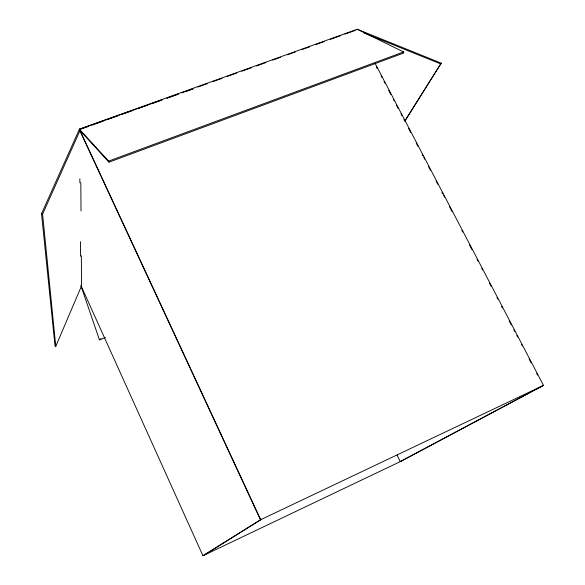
<?xml version="1.0" encoding="UTF-8"?>
<svg xmlns="http://www.w3.org/2000/svg" width="585" height="585" viewBox="0 0 585 585"><rect width="100%" height="100%" fill="white"/><g stroke="black" fill="none" stroke-linecap="round" stroke-linejoin="round"><path stroke-width="0.88" d="M404.995 120.993L441.214 63.158L357.252 29.25L79.392 129.205L41.52 213.722L55.034 346.079L55.765 346.357L81.556 285.853L81.344 255.703M55.765 346.357L42.595 214.139L80.065 130.44M357.011 29.776L357.252 29.25L403.606 51.955L403.738 53.001L108.942 162.177L80.021 130.543L79.392 129.205L161.913 99.955M405.259 120.218L441.214 63.158M80.84 285.356L202.944 555.75L260.669 519.685L79.392 129.205L80.438 129.614M203.741 555.355L261.546 519.29M542.134 386.049L400.272 461.609L397.054 455.064M400.718 461.404L543.48 385.383L375.029 63.246M202.944 555.75L400.93 461.294M543.48 385.383L260.493 519.794L79.787 130.506M100.949 338.854L99.26 339.549L99.472 339.885L105.388 337.443M88.854 126.272L79.399 129.673L79.392 129.205L108.62 161.109L403.606 51.955M92.291 125.036L103.465 121.015M106.901 119.779L118.075 115.757M121.512 114.521L132.685 110.499M137.841 108.642L147.296 105.241M152.458 103.384L161.913 99.984M167.069 98.126L178.242 94.112L167.069 98.126M181.679 92.869L192.853 88.854M198.008 86.997L207.463 83.596M212.618 81.739L222.073 78.339M227.229 76.481L236.684 73.081M241.839 71.224L251.294 67.823M256.457 65.966L265.912 62.566M272.786 60.087L280.522 57.308M287.396 54.829L295.132 52.05M302.006 49.571L309.743 46.793M315.761 44.628L324.353 41.535M330.371 39.37L340.682 35.656M344.982 34.113L355.292 30.398M186.842 91.114L192.86 88.986M41.52 213.722L42.595 214.139M363.658 32.811L440.922 64.014M376.462 66.982L377.31 68.599M381.113 75.874L381.961 77.491M384.074 81.534L384.923 83.158M388.725 90.434L390.839 94.477M393.376 99.333L394.224 100.949M396.337 104.993L398.027 108.225M400.988 113.885L401.829 115.501M403.942 119.545L404.791 121.168M408.593 128.444L410.707 132.488M416.206 143.003L417.895 146.235M422.129 154.323L422.97 155.939M423.818 157.555L424.659 159.178M428.469 166.454L430.582 170.498M436.081 181.014L437.77 184.246M441.997 192.333L442.845 193.949M443.686 195.565L444.534 197.182M449.609 206.893L452.147 211.741M461.872 230.344L462.713 231.96M469.477 244.896L472.015 249.751M477.089 259.455L477.938 261.071M481.74 268.354L482.588 269.97M489.353 282.906L491.042 286.145M496.965 297.465L497.806 299.081M501.616 306.364L502.456 307.981M509.221 320.916L511.334 324.96M513.871 329.816L514.72 331.432M516.833 335.476L517.681 337.092M521.484 344.375L522.332 345.991M529.096 358.927L531.209 362.971M536.708 373.486L537.549 375.102M81.132 286.431L99.472 339.885M108.62 161.109L108.942 162.177M79.852 178.834L79.889 182.842M80.43 241.656L80.569 256.223M80.818 182.608L81.022 210.929"/></g></svg>
